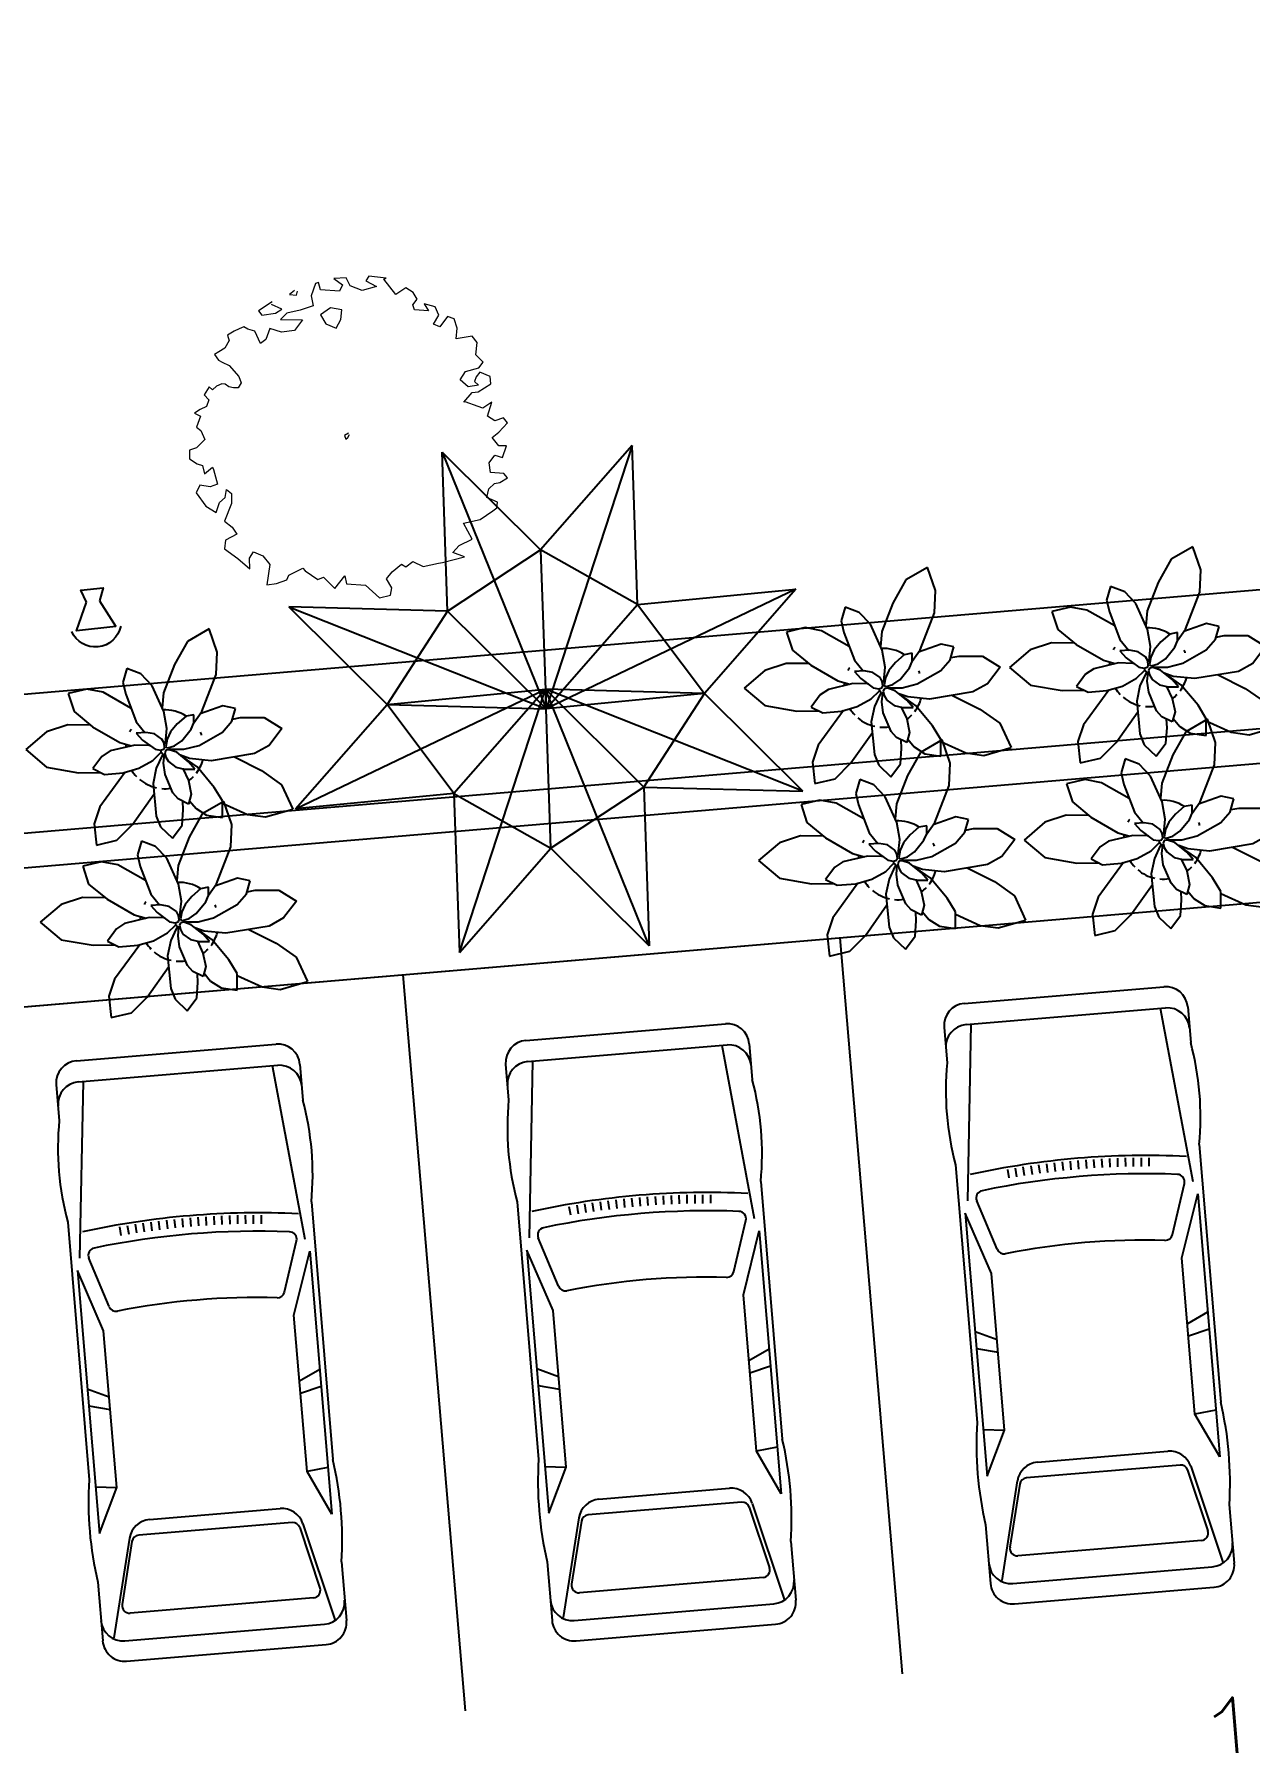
# Model space of a CAD drawing. Extents: x 2080 to 102399, y 2071 to 93424.
# Drawn here: x 79912.4 to 80228.4, y 76984.8 to 77428.9 of the extents above; entities that cross this region are included whole.
import ezdxf

# ---------------------------------------------------------------- set-up
doc = ezdxf.new("R2010")
doc.units = 0
doc.header["$LTSCALE"] = 20
doc.header["$MEASUREMENT"] = 0
doc.header["$PDMODE"] = 34
doc.header["$PDSIZE"] = 5
doc.layers.add('correct', color=230, linetype='Continuous', plot=False)
for name, color, linetype in [('DIMLINE', 254, 'Continuous'), ('ELEC', 11, 'Continuous'), ('PLANTS', 3, 'Continuous'), ('proposed tree', 3, 'Continuous'), ('VEHICLES', 6, 'Continuous')]:
    doc.layers.add(name, color=color, linetype=linetype)
doc.layers.add('Mango tree', color=96, linetype='Continuous', lineweight=5)
doc.layers.add('sappotta', color=114, linetype='Continuous', lineweight=5)
doc.styles.add('STYLE1', font='romans.shx')
doc.dimstyles.get("Standard").update_dxf_attribs({"dimtxt": 24, "dimasz": 12, "dimexe": 0.18, "dimexo": 0.0625, "dimgap": 0, "dimtad": 1, "dimzin": 1, "dimdsep": 46, "dimlunit": 4, "dimtxsty": 'STYLE1', "dimblk": 'BLK', "dimcen": 0, "dimse1": 1, "dimse2": 1, "dimclrt": 3, "dimazin": 0, "dimtfac": 1, "dimtix": 1, "dimtmove": 2, "dimatfit": 3, "dimldrblk": 'BLK', "dimfxl": 1, "dimtolj": 1, "dimtzin": 0, "dimarcsym": 0})

# ---------------------------------------------------------------- blocks, each defined once
blk = doc.blocks.new('NEEM')
at = {"layer": 'sappotta', "linetype": 'Continuous'}
for p, q in [((-0.213, 1.092), (-0.242, 1.007)), ((-0.191, 1.099), (-0.213, 1.092)), ((-0.177, 1.048), (-0.191, 1.099)), ((0.003, 1.132), (-0.083, 1.127)), ((-0.083, 1.127), (-0.023, 1.083)), ((-0.023, 1.083), (-0.043, 1.039)), ((0.03, 1.077), (0.003, 1.132)), ((0.162, 1.144), (0.142, 1.112)), ((0.142, 1.112), (0.216, 1.072)), ((0.283, 1.13), (0.162, 1.144)), ((0.267, 1.123), (0.283, 1.13)), ((0.351, 1.016), (0.267, 1.123)), ((-0.517, 0.963), (-0.614, 0.901)), ((-0.359, 1.043), (-0.396, 1.016)), ((-0.396, 1.016), (-0.345, 1.011)), ((-0.345, 1.011), (-0.34, 1.039)), ((-0.242, 1.007), (-0.23, 0.935)), ((-0.043, 1.039), (-0.177, 1.048)), ((0.114, 1.043), (0.03, 1.077)), ((0.216, 1.072), (0.114, 1.043)), ((0.421, 1.063), (0.351, 1.016)), ((0.473, 1.03), (0.421, 1.063)), ((0.472, 0.942), (0.501, 0.982)), ((0.501, 0.982), (0.473, 1.03)), ((-0.614, 0.901), (-0.589, 0.87)), ((-0.589, 0.87), (-0.494, 0.884)), ((-0.521, 0.945), (-0.521, 0.945)), ((-0.449, 0.913), (-0.521, 0.945)), ((-0.494, 0.884), (-0.449, 0.913)), ((-0.415, 0.884), (-0.459, 0.839)), ((-0.32, 0.906), (-0.415, 0.884)), ((-0.23, 0.935), (-0.32, 0.906)), ((-0.108, 0.922), (-0.177, 0.872)), ((-0.177, 0.872), (-0.139, 0.809)), ((-0.027, 0.908), (-0.108, 0.922)), ((-0.034, 0.839), (-0.027, 0.908)), ((0.483, 0.908), (0.472, 0.942)), ((0.581, 0.9), (0.483, 0.908)), ((0.551, 0.95), (0.581, 0.9)), ((0.627, 0.928), (0.551, 0.95)), ((0.616, 0.806), (0.654, 0.87)), ((0.654, 0.87), (0.627, 0.928)), ((0.715, 0.86), (0.66, 0.788)), ((0.762, 0.844), (0.715, 0.86)), ((0.783, 0.779), (0.762, 0.844)), ((-0.783, 0.757), (-0.83, 0.729)), ((-0.83, 0.729), (-0.826, 0.714)), ((-0.749, 0.774), (-0.783, 0.757)), ((-0.717, 0.789), (-0.749, 0.774)), ((-0.689, 0.772), (-0.717, 0.789)), ((-0.638, 0.758), (-0.689, 0.772)), ((-0.598, 0.672), (-0.638, 0.758)), ((-0.533, 0.776), (-0.562, 0.699)), ((-0.452, 0.75), (-0.533, 0.776)), ((-0.459, 0.839), (-0.303, 0.837)), ((-0.361, 0.762), (-0.452, 0.75)), ((-0.303, 0.837), (-0.361, 0.762)), ((-0.139, 0.809), (-0.067, 0.78)), ((-0.067, 0.78), (-0.034, 0.839)), ((0.66, 0.788), (0.616, 0.806)), ((0.776, 0.704), (0.783, 0.779)), ((0.888, 0.723), (0.776, 0.704)), ((0.924, 0.679), (0.888, 0.723)), ((-0.892, 0.613), (-0.923, 0.594)), ((-0.85, 0.638), (-0.892, 0.613)), ((-0.818, 0.692), (-0.85, 0.638)), ((-0.826, 0.714), (-0.818, 0.692)), ((-0.562, 0.699), (-0.598, 0.672)), ((0.913, 0.591), (0.924, 0.679)), ((-0.923, 0.594), (-0.895, 0.555)), ((-0.895, 0.555), (-0.868, 0.54)), ((-0.868, 0.54), (-0.818, 0.517)), ((-0.818, 0.517), (-0.752, 0.44)), ((0.84, 0.475), (0.934, 0.5)), ((0.964, 0.541), (0.913, 0.591)), ((0.934, 0.5), (0.964, 0.541)), ((-0.96, 0.366), (-0.994, 0.31)), ((-0.935, 0.345), (-0.96, 0.366)), ((-0.908, 0.372), (-0.935, 0.345)), ((-0.87, 0.389), (-0.908, 0.372)), ((-0.846, 0.386), (-0.87, 0.389)), ((-0.821, 0.367), (-0.846, 0.386)), ((-0.788, 0.359), (-0.821, 0.367)), ((-0.757, 0.361), (-0.788, 0.359)), ((-0.735, 0.394), (-0.757, 0.361)), ((-0.752, 0.44), (-0.735, 0.394)), ((0.804, 0.415), (0.84, 0.475)), ((0.86, 0.367), (0.804, 0.415)), ((0.933, 0.378), (0.86, 0.367)), ((0.917, 0.437), (0.904, 0.404)), ((0.904, 0.404), (0.933, 0.378)), ((0.942, 0.471), (0.917, 0.437)), ((0.93, 0.332), (1.018, 0.389)), ((1.014, 0.439), (0.942, 0.471)), ((1.018, 0.389), (1.014, 0.439)), ((-0.994, 0.31), (-0.961, 0.275)), ((-0.961, 0.275), (-0.978, 0.229)), ((0.829, 0.259), (0.888, 0.326)), ((0.838, 0.262), (0.829, 0.259)), ((0.931, 0.228), (0.838, 0.262)), ((0.888, 0.326), (0.93, 0.332)), ((1.025, 0.259), (0.962, 0.217)), ((0.996, 0.16), (1.025, 0.259)), ((-1.023, 0.208), (-1.062, 0.182)), ((-1.062, 0.182), (-1.02, 0.162)), ((-1.02, 0.162), (-1.049, 0.084)), ((-0.978, 0.229), (-1.023, 0.208)), ((0.962, 0.217), (0.931, 0.228)), ((1.046, 0.129), (0.996, 0.16)), ((1.109, 0.149), (1.046, 0.129)), ((1.137, 0.114), (1.109, 0.149)), ((-1.049, 0.084), (-1.017, 0.059)), ((-1.017, 0.059), (-0.991, -0.002)), ((0.02, 0.041), (-0.009, 0.024)), ((-0.009, 0.024), (0, 0)), ((0, 0), (0.014, 0.011)), ((0.014, 0.011), (0.027, 0.031)), ((1.029, 0.011), (1.074, 0.049)), ((1.074, -0.047), (1.029, 0.011)), ((1.074, 0.049), (1.137, 0.114)), ((-1.097, -0.077), (-1.098, -0.14)), ((-1.048, -0.062), (-1.097, -0.077)), ((-0.991, -0.002), (-1.048, -0.062)), ((1.007, -0.166), (1.046, -0.114)), ((1.046, -0.114), (1.1, -0.129)), ((1.129, -0.047), (1.074, -0.047)), ((1.1, -0.129), (1.129, -0.047)), ((-1.098, -0.14), (-1.044, -0.173)), ((-1.044, -0.173), (-1.007, -0.185)), ((-1.007, -0.185), (-0.992, -0.244)), ((-0.992, -0.244), (-0.937, -0.198)), ((-0.937, -0.198), (-0.93, -0.213)), ((-0.93, -0.213), (-0.902, -0.318)), ((1.016, -0.234), (1.007, -0.166)), ((1.11, -0.243), (1.016, -0.234)), ((-1.025, -0.325), (-1.052, -0.378)), ((-0.953, -0.336), (-1.025, -0.325)), ((-0.902, -0.318), (-0.953, -0.336)), ((-0.848, -0.411), (-0.837, -0.355)), ((-0.837, -0.355), (-0.803, -0.383)), ((0.992, -0.411), (1.004, -0.349)), ((1.004, -0.349), (1.045, -0.311)), ((1.045, -0.311), (1.083, -0.306)), ((1.083, -0.306), (1.137, -0.273)), ((1.137, -0.273), (1.11, -0.243)), ((-1.052, -0.378), (-0.982, -0.471)), ((-0.982, -0.471), (-0.91, -0.516)), ((-0.91, -0.516), (-0.888, -0.446)), ((-0.888, -0.446), (-0.848, -0.411)), ((-0.803, -0.452), (-0.853, -0.576)), ((-0.803, -0.383), (-0.803, -0.452)), ((1.066, -0.443), (0.992, -0.411)), ((1.061, -0.484), (1.066, -0.443)), ((-0.853, -0.576), (-0.797, -0.619)), ((0.826, -0.591), (0.943, -0.565)), ((0.887, -0.704), (0.826, -0.591)), ((0.943, -0.565), (1.032, -0.503)), ((1.032, -0.503), (1.061, -0.484)), ((-0.844, -0.71), (-0.852, -0.77)), ((-0.766, -0.668), (-0.844, -0.71)), ((-0.797, -0.619), (-0.766, -0.668)), ((0.797, -0.747), (0.887, -0.704)), ((-0.852, -0.77), (-0.758, -0.838)), ((-0.758, -0.838), (-0.675, -0.912)), ((-0.676, -0.836), (-0.649, -0.791)), ((-0.675, -0.912), (-0.676, -0.836)), ((-0.649, -0.791), (-0.582, -0.82)), ((-0.582, -0.82), (-0.534, -0.881)), ((0.68, -0.867), (0.834, -0.828)), ((0.751, -0.797), (0.797, -0.747)), ((0.834, -0.828), (0.751, -0.797)), ((-0.534, -0.881), (-0.554, -1.025)), ((-0.413, -0.988), (-0.401, -0.955)), ((-0.401, -0.955), (-0.302, -0.907)), ((-0.302, -0.907), (-0.286, -0.926)), ((-0.286, -0.926), (-0.197, -0.986)), ((0.287, -0.982), (0.327, -0.932)), ((0.327, -0.932), (0.391, -0.879)), ((0.391, -0.879), (0.423, -0.897)), ((0.423, -0.897), (0.47, -0.86)), ((0.47, -0.86), (0.543, -0.896)), ((0.543, -0.896), (0.652, -0.871)), ((0.652, -0.871), (0.68, -0.867)), ((-0.554, -1.025), (-0.486, -1.015)), ((-0.486, -1.015), (-0.413, -0.988)), ((-0.197, -0.986), (-0.157, -0.969)), ((-0.157, -0.969), (-0.078, -1.049)), ((-0.078, -1.049), (-0.006, -0.96)), ((-0.006, -0.96), (0.006, -1.017)), ((0.006, -1.017), (0.139, -1.026)), ((0.139, -1.026), (0.236, -1.115)), ((0.324, -1.046), (0.287, -0.982)), ((0.314, -1.096), (0.324, -1.046)), ((0.236, -1.115), (0.314, -1.096))]:
    blk.add_line(p, q, dxfattribs=at)
blk = doc.blocks.new('V1')
at = {"linetype": 'Continuous'}
for p, q in [((0.0369, 0.2037), (0.0965, 0.2037)), ((0.2667, 0.2037), (0.6975, 0.2037)), ((0.8687, 0.2037), (0.9669, 0.2037)), ((0.3282, 0.1883), (0.0354, 0.1582)), ((0.4127, 0.1466), (0.3295, 0.1736)), ((0.4523, 0.1591), (0.3485, 0.1943)), ((0.3485, 0.1943), (0.7881, 0.1943)), ((0.5461, 0.1943), (0.5627, 0.1591)), ((0.5748, 0.1943), (0.5836, 0.1591)), ((0.71, 0.1943), (0.7139, 0.1591)), ((0.7881, 0.1943), (0.7139, 0.1591)), ((0.8, 0.145), (0.9635, 0.1847)), ((0, -0.1668), (0, 0.1668)), ((0.0354, -0.1668), (0.0354, 0.1668)), ((0.7139, 0.1591), (0.4523, 0.1591)), ((0.8059, 0.1393), (0.9093, 0.1644)), ((0.9245, 0.1525), (0.9245, -0.1544)), ((0.9698, -0.1668), (0.9698, 0.1668)), ((1.0039, -0.1668), (1.0039, 0.1668)), ((0.2817, 0.1183), (0.296, 0.1171)), ((0.7965, 0.1274), (0.7965, -0.1293)), ((0.2796, 0.0921), (0.2941, 0.0911)), ((0.2806, 0.1052), (0.295, 0.1041)), ((0.7717, -0.1091), (0.7717, 0.1091)), ((0.2781, 0.0658), (0.2925, 0.0651)), ((0.2788, 0.079), (0.2932, 0.0781)), ((0.2771, 0.0395), (0.2915, 0.0391)), ((0.2775, 0.0527), (0.292, 0.0521)), ((0.2765, 0), (0.2909, 0)), ((0.2766, 0.0131), (0.291, 0.013)), ((0.2768, 0.0263), (0.2912, 0.026)), ((0.2766, -0.0131), (0.291, -0.013)), ((0.2768, -0.0263), (0.2912, -0.026)), ((0.2771, -0.0395), (0.2915, -0.0391)), ((0.2775, -0.0527), (0.292, -0.0521)), ((0.2781, -0.0658), (0.2925, -0.0651)), ((0.2788, -0.079), (0.2932, -0.0781)), ((0.2796, -0.0921), (0.2941, -0.0911)), ((0.2806, -0.1052), (0.295, -0.1041)), ((0.2817, -0.1183), (0.296, -0.1171)), ((0.8059, -0.1413), (0.9093, -0.1664)), ((0.3282, -0.1883), (0.0354, -0.1582)), ((0.4127, -0.1466), (0.3295, -0.1736)), ((0.4523, -0.1591), (0.3485, -0.1943)), ((0.7139, -0.1591), (0.4523, -0.1591)), ((0.5461, -0.1943), (0.5627, -0.1591)), ((0.5748, -0.1943), (0.5836, -0.1591)), ((0.71, -0.1943), (0.7139, -0.1591)), ((0.7881, -0.1943), (0.7139, -0.1591)), ((0.8, -0.145), (0.9635, -0.1847)), ((0.3485, -0.1943), (0.7881, -0.1943)), ((0.0369, -0.2037), (0.0965, -0.2037)), ((0.2667, -0.2037), (0.6975, -0.2037)), ((0.8687, -0.2037), (0.9669, -0.2037))]:
    blk.add_line(p, q, dxfattribs=at)
for centre, radius, start, end in [((0.0369, 0.1668), 0.0369, 90.0171, 179.9829), ((0.0723, 0.1668), 0.0369, 90.0171, 179.9829), ((0.1816, -0.2675), 0.4788, 79.7616, 100.2384), ((0.7831, -0.3777), 0.5877, 81.6216, 98.3784), ((0.9329, 0.1668), 0.0369, 0.0171, 89.9828), ((0.967, 0.1669), 0.0369, 359.9176, 90.0825), ((1.6336, 0), 1.3607, 172.3671, 187.6329), ((0.3256, 0.1619), 0.0123, 71.8301, 173.1644), ((1.6488, 0), 1.3454, 173.0262, 186.9738), ((0.4089, 0.1348), 0.0124, 354.0256, 71.8945), ((0.8087, 0.1091), 0.0369, 103.6822, 179.9556), ((0.9122, 0.1525), 0.0123, 0.0891, 103.6339), ((1.641, 0), 1.2271, 173.7528, 186.2472), ((0.8088, 0.1274), 0.0123, 103.7393, 180.0891), ((0.8087, -0.1091), 0.0369, 180.0444, 256.3177), ((0.4089, -0.1348), 0.0124, 288.1055, 5.9744), ((0.8088, -0.1293), 0.0123, 179.911, 256.2607), ((0.0369, -0.1668), 0.0369, 180.0171, 269.9829), ((0.0723, -0.1668), 0.0369, 180.0171, 269.9829), ((0.3256, -0.1619), 0.0123, 186.8356, 288.1699), ((0.9122, -0.1544), 0.0123, 256.3661, 359.9108), ((0.9329, -0.1668), 0.0369, 270.0172, 359.9829), ((0.967, -0.1669), 0.0369, 269.9174, 0.0824), ((0.1816, 0.2675), 0.4788, 259.7616, 280.2384), ((0.7831, 0.3777), 0.5877, 261.6216, 278.3784)]:
    blk.add_arc(centre, radius, start, end, dxfattribs=at)
blk = doc.blocks.new('BLK')
for q in [(0, 2), (-2, 0), (0, -2), (2, 0)]:
    blk.add_line((0, 0), q)
blk.add_circle((0, 0), 1)
blk = doc.blocks.new('*D319')
at = {"layer": 'Defpoints', "color": 0, "linetype": 'Continuous', "ltscale": 0.5, "transparency": 16777216}
for p in [(81225.27, 77094.71), (81231.19, 77024.77), (79115.64, 76916.14)]:
    blk.add_point(p, dxfattribs=at)
at = {"layer": 'DIMLINE', "color": 0, "linetype": 'Continuous', "lineweight": -2, "ltscale": 0.5, "transparency": 16777216}
blk.add_line((79133.51, 76847.21), (81219.23, 77023.76), dxfattribs=at)
at = {"layer": 'DIMLINE', "color": 0, "linetype": 'Continuous', "lineweight": -2, "ltscale": 0.5, "transparency": 16777216, "xscale": 12, "yscale": 12, "zscale": 12}
for p, rotation in [((81231.19, 77024.77), 4.838476962066823), ((79121.56, 76846.2), 184.8384769620668)]:
    blk.add_blockref('BLK', p, dxfattribs=dict(at, rotation=rotation))
at = {"layer": 'DIMLINE', "color": 3, "linetype": 'Continuous', "ltscale": 0.5, "transparency": 16777216, "insert": (80174.01, 76963.39), "char_height": 24, "attachment_point": 5, "rotation": 4.8385, "style": 'STYLE1'}
blk.add_mtext('\\A1;176\'-5{\\H1.000000x;\\S1/4;}"', dxfattribs=at)
blk = doc.blocks.new('A$C471316C0')
at = {"color": 3}
for p, q in [((22.54, 63.34), (-1.25, 36.25)), ((22.54, 63.34), (0.17, -5.05)), ((23.96, 22.05), (22.54, 63.34)), ((-26.84, 61.64), (-1.25, 36.25)), ((-26.84, 61.64), (0.17, -5.05)), ((-25.42, 20.35), (-26.84, 61.64)), ((65.09, 25.99), (0.17, -5.05)), ((23.96, 22.05), (65.09, 25.99)), ((65.09, 25.99), (41.31, -1.11)), ((-66.72, 21.45), (0.17, -5.05)), ((-25.42, 20.35), (-66.72, 21.45)), ((-66.72, 21.45), (-41.13, -3.94)), ((-64.92, -31.04), (0, 0)), ((-22.36, -68.39), (0, 0)), ((27.01, -66.69), (0, 0)), ((66.9, -26.5), (0, 0)), ((-64.92, -31.04), (-41.13, -3.94)), ((66.9, -26.5), (41.31, -1.11)), ((25.59, -25.4), (66.9, -26.5)), ((25.59, -25.4), (27.01, -66.69)), ((-23.79, -27.1), (-64.92, -31.04)), ((-23.79, -27.1), (-22.36, -68.39)), ((-22.36, -68.39), (1.42, -41.3)), ((27.01, -66.69), (1.42, -41.3))]:
    blk.add_line(p, q, dxfattribs=at)
at = {"color": 1}
for p, q in [((-25.42, 20.35), (-1.25, 36.25)), ((-1.25, 36.25), (0.17, -5.05)), ((23.96, 22.05), (-1.25, 36.25)), ((-25.42, 20.35), (-41.13, -3.94)), ((0.17, -5.05), (-25.42, 20.35)), ((0.17, -5.05), (23.96, 22.05)), ((23.96, 22.05), (41.31, -1.11)), ((-41.13, -3.94), (0, 0)), ((0, 0), (-23.79, -27.1)), ((1.42, -41.3), (0, 0)), ((41.31, -1.11), (0, 0)), ((0, 0), (25.59, -25.4)), ((-41.13, -3.94), (0.17, -5.05)), ((-23.79, -27.1), (-41.13, -3.94)), ((41.31, -1.11), (0.17, -5.05)), ((25.59, -25.4), (41.31, -1.11)), ((25.59, -25.4), (1.42, -41.3)), ((-23.79, -27.1), (1.42, -41.3))]:
    blk.add_line(p, q, dxfattribs=at)
for p, q in [((-1.25, 36.25), (0.17, -5.05)), ((0.17, -5.05), (-25.42, 20.35)), ((0.17, -5.05), (23.96, 22.05)), ((0, 0), (-23.79, -27.1)), ((1.42, -41.3), (0, 0)), ((0, 0), (25.59, -25.4))]:
    blk.add_line(p, q)
blk = doc.blocks.new('PLANT1')
at = {"color": 0}
for p, q in [((5.75, 15.65), (2.94, 14.02)), ((6.8, 12.64), (5.75, 15.65)), ((2.94, 14.02), (1.24, 11.02)), ((6.67, 9.74), (6.8, 12.64)), ((-4.94, 10.5), (-5.47, 8.7)), ((-3.11, 9.8), (-4.94, 10.5)), ((-1.65, 8.27), (-3.11, 9.8)), ((1.24, 11.02), (-0.18, 7.33)), ((4.8, 4.93), (6.67, 9.74)), ((-10.15, 7.82), (-12.56, 7.25)), ((-12.56, 7.25), (-11.81, 4.91)), ((-8.01, 7.41), (-10.15, 7.82)), ((-4.41, 5.37), (-8.01, 7.41)), ((-5.47, 8.7), (-5.1, 7.19)), ((-5.1, 7.19), (-3.73, 3.58)), ((-0.15, 4.91), (-1.65, 8.27)), ((-0.18, 7.33), (-0.36, 5.38)), ((-11.81, 4.91), (-9.42, 2.94)), ((0.25, 2.69), (-0.15, 4.91)), ((3.75, 4.5), (2.74, 4.3)), ((3.75, 3.45), (4.8, 4.93)), ((3.75, 3.44), (3.75, 4.5)), ((7.53, 5.66), (4.58, 4.62)), ((9.19, 5.31), (7.53, 5.66)), ((8.7, 3.64), (9.19, 5.31)), ((-15.39, 2.27), (-18.09, -0.04)), ((-12.63, 3.17), (-15.39, 2.27)), ((-9.66, 3.14), (-12.63, 3.17)), ((-9.42, 2.94), (-5.88, 0.9)), ((-3.73, 3.58), (-2.59, 2.19)), ((0.06, 0.81), (0.25, 2.69)), ((0.73, 2.26), (0.31, 1.31)), ((1.6, 3.31), (0.73, 2.26)), ((2.74, 4.3), (1.6, 3.31)), ((2.18, 1.1), (3.4, 2.61)), ((3.4, 2.61), (3.75, 3.44)), ((4.43, 0.51), (7.5, 2.24)), ((7.5, 2.24), (8.7, 3.64)), ((8.78, 3.92), (9.84, 4.12)), ((9.84, 4.12), (12.89, 4.12)), ((12.89, 4.12), (15.19, 2.69)), ((15.19, 2.69), (13.53, 0.5)), ((-3.93, 0.56), (-7.13, -0.21)), ((-5.88, 0.9), (-4.34, 0.46)), ((-2.06, 0.5), (-3.93, 0.56)), ((-2.48, 2.2), (-3.75, 2.12)), ((-3.75, 2.12), (-2.91, 1.21)), ((-2.91, 1.21), (-1.29, 0)), ((-1.34, 2), (-2.48, 2.2)), ((-1.9, 0.46), (-2.06, 0.5)), ((-0.39, 1.34), (-1.34, 2)), ((-0.56, -0.12), (-0.19, 0)), ((-0.12, 0.81), (-0.39, 1.34)), ((-0.19, 0), (-0.12, 0.06)), ((-0.06, 0.25), (-0.12, 0.81)), ((-0.12, 0.06), (-0.06, 0.25)), ((-0.11, 0.67), (0.06, 0.81)), ((0.31, 1.31), (0.12, 0.38)), ((0.12, 0.38), (0.19, 0.25)), ((0.19, 0.25), (0.38, 0.19)), ((0.38, 0.19), (1.25, 0.44)), ((0.47, 0.22), (0.69, 0)), ((0.69, 0), (2.44, 0)), ((1.25, 0.44), (2.18, 1.1)), ((2.44, 0), (4.43, 0.51)), ((13.53, 0.5), (11.66, -0.54)), ((-18.09, -0.04), (-15.37, -2.32)), ((-8.2, -0.91), (-9.38, -2.5)), ((-7.13, -0.21), (-8.2, -0.91)), ((-3.38, -2.45), (-1.56, -1.44)), ((-1.56, -1.44), (-0.5, -0.38)), ((-1.29, 0), (-0.56, -0.12)), ((-0.38, -0.81), (-1.12, -2.44)), ((-0.31, -0.5), (-0.59, -0.46)), ((-0.5, -0.38), (-0.5, -0.12)), ((0.06, -0.62), (-0.38, -0.81)), ((-0.26, -0.76), (-0.31, -0.5)), ((-0.19, -1.81), (-0.07, -0.68)), ((0.01, -3.25), (-0.19, -1.81)), ((0.12, -0.12), (0, -0.44)), ((0, -0.44), (0.12, -1)), ((0.56, -0.06), (0.12, -0.12)), ((0.12, -1), (0.45, -1.59)), ((0.45, -1.59), (1.43, -2.3)), ((1.53, -0.38), (0.56, -0.06)), ((3.06, -1.61), (1.53, -0.38)), ((3.19, -1.19), (2.01, -0.77)), ((2.38, -1), (2.23, -0.95)), ((4.2, -2.28), (2.38, -1)), ((3.88, -2.56), (3.06, -1.61)), ((6, -1.48), (3.19, -1.19)), ((11.66, -0.54), (6, -1.48)), ((9.02, -0.98), (12.56, -2.76)), ((-15.37, -2.32), (-11.22, -3.04)), ((-11.22, -3.04), (-8.38, -3)), ((-9.38, -2.5), (-7.87, -3.25)), ((-5.18, -2.97), (-8.45, -7.47)), ((-7.87, -3.25), (-5.44, -3.05)), ((-5.44, -3.05), (-3.38, -2.45)), ((-1.12, -2.44), (-1.55, -4.42)), ((-1.55, -4.42), (-1.12, -8.67)), ((1.03, -5.66), (0.01, -3.25)), ((1.43, -2.3), (2.56, -2.56)), ((2.32, -2.51), (3.05, -4.05)), ((2.56, -2.56), (3.88, -2.56)), ((3.05, -4.05), (3.43, -5.82)), ((6.42, -4.94), (4.2, -2.28)), ((12.56, -2.76), (15.17, -4.6)), ((-4.21, -9.77), (-1.41, -5.8)), ((1.72, -6.45), (1.03, -5.66)), ((3.06, -7.12), (1.72, -6.45)), ((3.43, -5.82), (3.06, -7.12)), ((7.5, -6.71), (6.42, -4.94)), ((15.17, -4.6), (16.61, -7.77)), ((-8.45, -7.47), (-9.18, -9.67)), ((-1.12, -8.67), (-0.57, -10.07)), ((2.25, -9.87), (2.39, -7.87)), ((2.39, -7.87), (2.32, -6.75)), ((3.19, -6.68), (4.04, -7.69)), ((4.04, -7.69), (5.41, -8.56)), ((5.41, -8.56), (7.5, -8.88)), ((7.5, -8.88), (7.5, -6.71)), ((7.5, -6.98), (10.72, -8.45)), ((10.72, -8.45), (13.06, -8.78)), ((13.06, -8.78), (16.61, -7.77)), ((-9.18, -9.67), (-8.88, -12.44)), ((-6.25, -11.82), (-4.21, -9.77)), ((-0.57, -10.07), (1, -11.56)), ((1, -11.56), (2.25, -9.87)), ((-8.88, -12.44), (-6.25, -11.82))]:
    blk.add_line(p, q, dxfattribs=at)
for start, end in [(57.1582, 93.2041), (149.2581, 153.7532), (21.2653, 25.7604), (172.4345, 176.9296), (323.0282, 344.4965), (212.1423, 223.5771), (229.8179, 257.6637), (306.6551, 316.418), (265.2848, 278.7499)]:
    blk.add_arc((0, 0), 5.12, start, end, dxfattribs=at)
blk = doc.blocks.new('FOCUSLGT')
for points in [[(1.49, 5.92), (2.44, 8.67), (-2.44, 8.67), (-1.38, 5.92)], [(-4.27, 0), (4.27, 0), (1.49, 5.92)], [(-1.38, 5.92), (-4.27, 0)]]:
    blk.add_lwpolyline(points)
blk = doc.blocks.new('A$C085F24DD')
at = {"layer": 'ELEC', "linetype": 'Continuous', "ltscale": 0.5}
blk.add_arc((32, 33.5), 33.5, 197.1091, 342.8909, dxfattribs=at)
at = {"layer": 'ELEC', "xscale": 6, "yscale": 6, "zscale": 6}
blk.add_blockref('FOCUSLGT', (32, 23.7), dxfattribs=at)

msp = doc.modelspace()

# ---------------------------------------------------------------- linework, layer by layer
at = {"linetype": 'Continuous', "ltscale": 0.5}
for p, q in [((78804.043, 77163.737), (80889.419, 77340.261)), ((78807.079, 77127.865), (80892.455, 77304.39)), ((78807.838, 77118.897), (80893.214, 77295.422)), ((78810.875, 77083.026), (80872.336, 77257.526)), ((80121.785, 77193.992), (80137.98, 77002.677)), ((80008.191, 77184.377), (80024.386, 76993.061))]:
    msp.add_line(p, q, dxfattribs=at)
at = {"layer": 'correct', "ltscale": 0.5}
msp.add_lwpolyline([(78546.628, 75126.955), (78535.589, 75359.93), (78128.239, 75334.577), (78072.686, 76496.873), (78530.858, 76525.39), (78521.639, 76693.141), (78693.376, 76703.83), (78681.449, 76895.459), (78825.977, 76904.454), (78810.875, 77083.026), (81177.782, 77283.381), (81191.931, 77116.231), (81194.245, 77092.088), (82117.624, 77170.251), (82101.43, 77361.567), (82896.635, 77428.88), (83144.463, 75373.769), (79105.882, 75021.367), (79078.222, 75064.374), (79074.638, 75152.192), (78546.628, 75126.955)], dxfattribs=at)

# ---------------------------------------------------------------- block references
at = {"layer": 'ELEC', "linetype": 'Continuous', "ltscale": 0.5, "xscale": -0.2000000000110848, "yscale": 0.1999999999970896, "zscale": 0.2, "rotation": 6.04676503093888}
msp.add_blockref('A$C085F24DD', (79935.375, 77270.303), dxfattribs=at)
at = {"layer": 'Mango tree', "linetype": 'Continuous', "xscale": 37.00220511344378, "yscale": 37.00220511344378, "zscale": 37.00220511344378}
msp.add_blockref('NEEM', (79993.38, 77323.64), dxfattribs=at)
at = {"layer": 'PLANTS', "xscale": 2, "yscale": 2, "zscale": 2}
for p in [(80202.05, 77264.343), (80133.074, 77258.986), (79946.376, 77242.994), (80205.845, 77219.504), (80136.87, 77214.146), (79950.171, 77198.154)]:
    msp.add_blockref('PLANT1', p, dxfattribs=at)
at = {"layer": 'proposed tree', "linetype": 'Continuous', "ltscale": 0.5}
msp.add_blockref('A$C471316C0', (80045.268, 77258.592), dxfattribs=at)
at = {"layer": 'VEHICLES', "xscale": 156.0000000000092, "yscale": 156.0000000000092, "zscale": 156.0000000000092, "rotation": 274.77291993203}
for p in [(80180.083, 77179.115), (80066.123, 77169.496), (79949.314, 77164.198)]:
    msp.add_blockref('V1', p, dxfattribs=at)

# ---------------------------------------------------------------- dimensions: what is measured, and where the dimension line sits
at = {"layer": 'DIMLINE', "linetype": 'Continuous', "ltscale": 0.5}
dim = msp.add_aligned_dim(p1=(79115.636, 76916.137), p2=(81225.269, 77094.714), distance=-70.19, dimstyle='Standard', override={"dimfxl": 0.18, "dimarcsym": 1}, dxfattribs=at)
dim.commit()
dim.dimension.update_dxf_attribs({"geometry": '*D319', "text_midpoint": (80174.011, 76963.386)})

doc.saveas('drawing.dxf')
